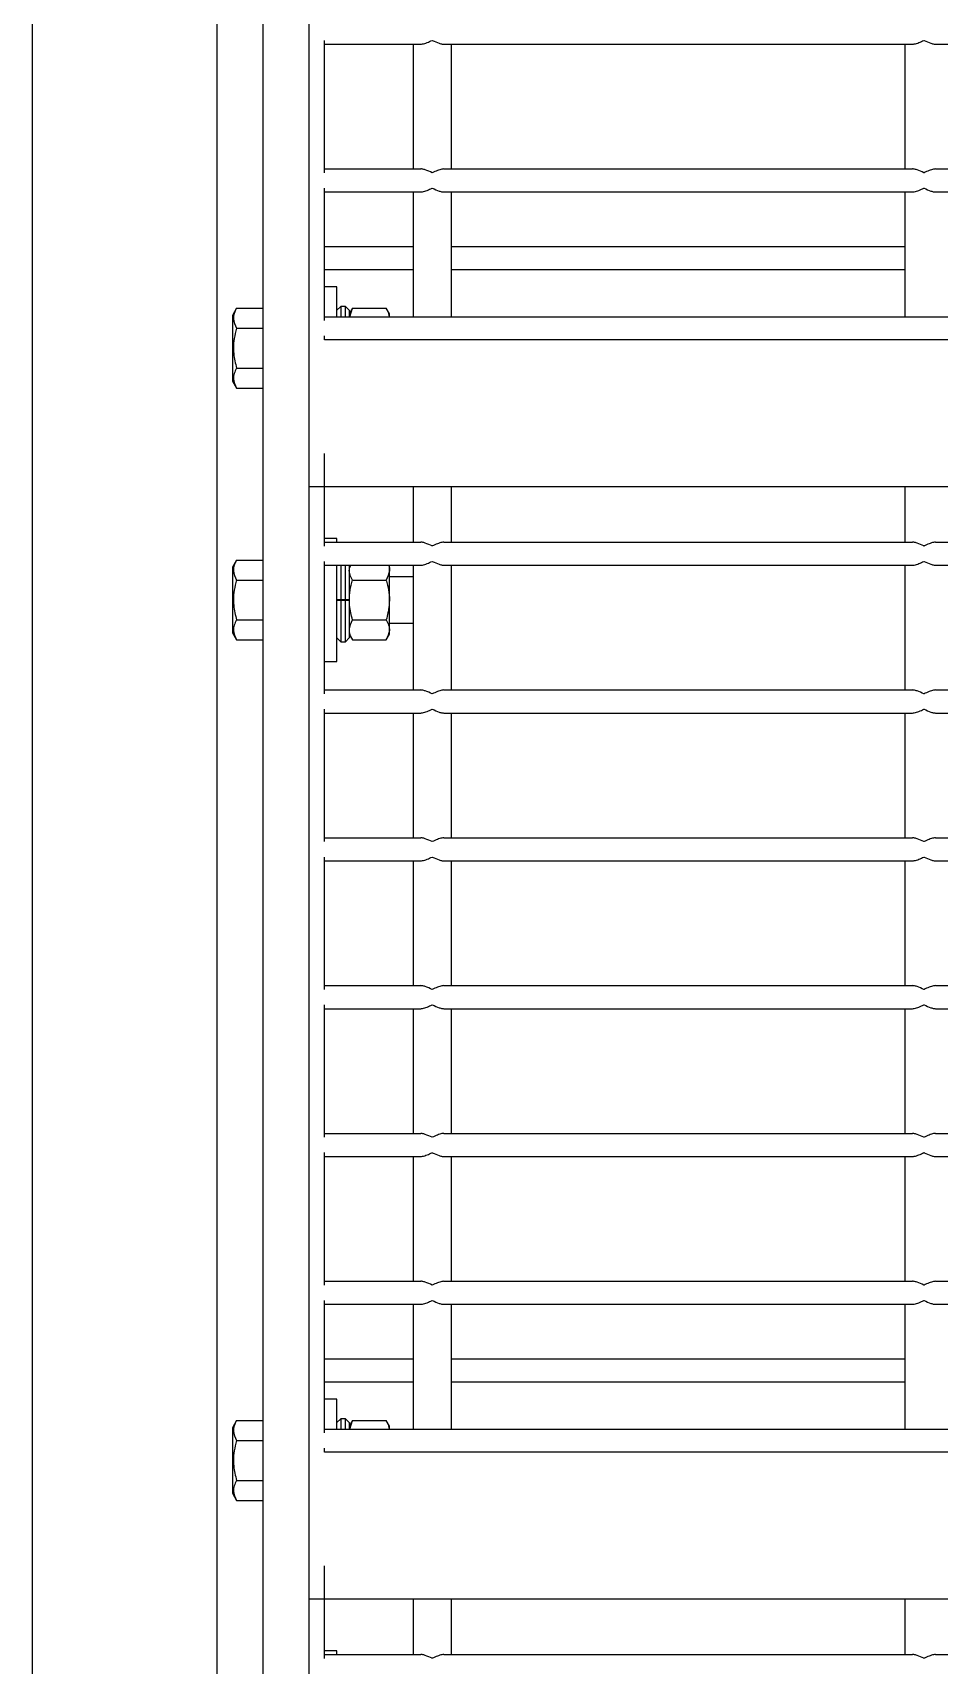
# Model space of a CAD drawing. Header units: millimetres. Extents: x 1293 to 41893, y 1011 to 26911.
# Drawn here: x 13086.5 to 13211.4, y 12550.4 to 12775.3 of the extents above; entities that cross this region are included whole.
import ezdxf

# ---------------------------------------------------------------- set-up
doc = ezdxf.new("R2010")
doc.units = ezdxf.units.MM
doc.header["$LTSCALE"] = 50

msp = doc.modelspace()

# ---------------------------------------------------------------- linework, layer by layer
at = {"color": 7, "linetype": 'Continuous', "lineweight": 25}
for p, q in [((13118.2601497, 11156.0549012), (13118.2601497, 13206.5065398)), ((13124.6101497, 11156.0549012), (13124.6101497, 13206.5065398)), ((13086.5101497, 11155.9260983), (13086.5101497, 13202.969236)), ((13111.9101497, 11155.9260983), (13111.9101497, 13202.969236)), ((13126.7301497, 12755.9729292), (13126.7301497, 12774.2162625)), ((13126.7301497, 12773.6870959), (13139.9593163, 12773.6870959)), ((13138.900983, 12773.6870959), (13138.900983, 12756.5020959)), ((13143.1343163, 12773.6870959), (13207.6926497, 12773.6870959)), ((13144.1926497, 12756.5020959), (13144.1926497, 12773.6870959)), ((13206.6343163, 12773.6870959), (13206.6343163, 12756.5020959)), ((13210.8676497, 12773.6870959), (13275.425983, 12773.6870959)), ((13126.7301497, 12756.5020959), (13139.9593163, 12756.5020959)), ((13143.1343163, 12756.5020959), (13207.6926497, 12756.5020959)), ((13210.8676497, 12756.5020959), (13275.425983, 12756.5020959)), ((13126.7301497, 12735.6129292), (13126.7301497, 12753.8562625)), ((13126.7301497, 12753.3270959), (13139.9593163, 12753.3270959)), ((13138.900983, 12753.3270959), (13138.900983, 12736.1420959)), ((13143.1343163, 12753.3270959), (13207.6926497, 12753.3270959)), ((13144.1926497, 12736.1420959), (13144.1926497, 12753.3270959)), ((13206.6343163, 12753.3270959), (13206.6343163, 12736.1420959)), ((13210.8676497, 12753.3270959), (13275.425983, 12753.3270959)), ((13126.7301497, 12745.8132072), (13138.900983, 12745.8132072)), ((13144.1926497, 12745.8132072), (13206.6343163, 12745.8132072)), ((13126.7301497, 12742.6382072), (13138.900983, 12742.6382072)), ((13144.1926497, 12742.6382072), (13206.6343163, 12742.6382072)), ((13128.4201497, 12740.2754292), (13126.7301497, 12740.2754292)), ((13128.4201497, 12736.1420959), (13128.4201497, 12740.2754292)), ((13128.9493163, 12737.5620959), (13128.4201497, 12737.0329292)), ((13129.5843163, 12737.5620959), (13128.9493163, 12737.5620959)), ((13128.9493163, 12737.5620959), (13128.9493163, 12736.1420959)), ((13130.113483, 12737.0329292), (13129.5843163, 12737.5620959)), ((13129.5843163, 12736.1420959), (13129.5843163, 12737.5620959)), ((13114.5938513, 12737.3080238), (13114.0268163, 12736.3258905)), ((13114.0268163, 12736.3258905), (13114.0268163, 12727.2916346)), ((13114.5938513, 12737.3080238), (13118.2601497, 12737.3080238)), ((13126.7301497, 12736.1420959), (13630.4968163, 12736.1420959)), ((13130.5660802, 12737.3120959), (13130.113483, 12736.5281745)), ((13130.113483, 12737.0329292), (13130.113483, 12736.1420959)), ((13130.1780255, 12736.1420959), (13130.5660802, 12737.3120959)), ((13130.5660802, 12737.3120959), (13135.2171358, 12737.3120959)), ((13135.669733, 12736.5281745), (13135.2171358, 12737.3120959)), ((13135.669733, 12736.1420959), (13135.669733, 12736.5281745)), ((13114.5938513, 12734.5583932), (13118.2601497, 12734.5583932)), ((13126.7301497, 12732.9670959), (13126.7301497, 12733.4962625)), ((13630.4968163, 12732.9670959), (13126.7301497, 12732.9670959)), ((13114.5938513, 12729.0591319), (13118.2601497, 12729.0591319)), ((13114.0268163, 12727.2916346), (13114.5938513, 12726.3095012)), ((13114.5938513, 12726.3095012), (13118.2601497, 12726.3095012)), ((13126.7301497, 12704.5640406), (13126.7301497, 12717.3100959)), ((13124.6101497, 12712.7554292), (13632.6168163, 12712.7554292)), ((13138.900983, 12712.7554292), (13138.900983, 12705.0932072)), ((13144.1926497, 12705.0932072), (13144.1926497, 12712.7554292)), ((13206.6343163, 12712.7554292), (13206.6343163, 12705.0932072)), ((13128.4201497, 12705.5998739), (13126.7301497, 12705.5998739)), ((13126.7301497, 12705.0932072), (13139.9593163, 12705.0932072)), ((13128.4201497, 12705.0932072), (13128.4201497, 12705.5998739)), ((13143.1343163, 12705.0932072), (13207.6926497, 12705.0932072)), ((13210.8676497, 12705.0932072), (13275.425983, 12705.0932072)), ((13114.5938513, 12702.6324686), (13114.0268163, 12701.6503352)), ((13114.0268163, 12701.6503352), (13114.0268163, 12692.6160793)), ((13114.5938513, 12702.6324686), (13118.2601497, 12702.6324686)), ((13126.7301497, 12684.2040406), (13126.7301497, 12702.4473739)), ((13126.7301497, 12701.9182072), (13139.9593163, 12701.9182072)), ((13128.4201497, 12688.6665406), (13128.4201497, 12701.9182072)), ((13128.9493163, 12701.9182072), (13128.9493163, 12697.1332072)), ((13129.5843163, 12697.1332072), (13129.5843163, 12701.9182072)), ((13130.1513503, 12701.9182072), (13130.113483, 12701.8526192)), ((13130.113483, 12701.9182072), (13130.113483, 12697.1332072)), ((13135.669733, 12701.8526192), (13135.6318657, 12701.9182072)), ((13135.669733, 12692.4137953), (13135.669733, 12701.8526192)), ((13138.900983, 12701.9182072), (13138.900983, 12684.7332072)), ((13143.1343163, 12701.9182072), (13207.6926497, 12701.9182072)), ((13144.1926497, 12684.7332072), (13144.1926497, 12701.9182072)), ((13206.6343163, 12701.9182072), (13206.6343163, 12684.7332072)), ((13210.8676497, 12701.9182072), (13275.425983, 12701.9182072)), ((13114.5938513, 12699.8828379), (13118.2601497, 12699.8828379)), ((13130.562557, 12699.8787749), (13135.220659, 12699.8787749)), ((13138.900983, 12700.3082072), (13135.669733, 12700.3082072)), ((13130.113483, 12697.1332072), (13128.4201497, 12697.1332072)), ((13128.9493163, 12697.107118), (13128.4201497, 12697.1029513)), ((13128.4201497, 12697.0920721), (13128.9493163, 12697.0879054)), ((13128.9493163, 12697.107118), (13129.5843163, 12697.107118)), ((13128.9493163, 12697.0879054), (13128.9493163, 12691.3798739)), ((13129.5843163, 12697.0879054), (13128.9493163, 12697.0879054)), ((13130.113483, 12697.1029513), (13129.5843163, 12697.107118)), ((13129.5843163, 12697.0879054), (13130.113483, 12697.0920721)), ((13129.5843163, 12691.3798739), (13129.5843163, 12697.0879054)), ((13130.113483, 12697.0960465), (13130.113483, 12691.9090406)), ((13114.0268163, 12692.6160793), (13114.5938513, 12691.6339459)), ((13114.5938513, 12694.3835766), (13118.2601497, 12694.3835766)), ((13130.562557, 12694.3876396), (13135.220659, 12694.3876396)), ((13135.669733, 12693.9582072), (13138.900983, 12693.9582072)), ((13114.5938513, 12691.6339459), (13118.2601497, 12691.6339459)), ((13128.4201497, 12691.9090406), (13128.9493163, 12691.3798739)), ((13128.9493163, 12691.3798739), (13129.5843163, 12691.3798739)), ((13129.5843163, 12691.3798739), (13130.113483, 12691.9090406)), ((13130.113483, 12692.4137953), (13130.5660802, 12691.6298739)), ((13130.5660802, 12691.6298739), (13135.2171358, 12691.6298739)), ((13135.2171358, 12691.6298739), (13135.669733, 12692.4137953)), ((13126.7301497, 12688.6665406), (13128.4201497, 12688.6665406)), ((13126.7301497, 12684.7332072), (13139.9593163, 12684.7332072)), ((13143.1343163, 12684.7332072), (13207.6926497, 12684.7332072)), ((13210.8676497, 12684.7332072), (13275.425983, 12684.7332072)), ((13126.7301497, 12663.8440406), (13126.7301497, 12682.0873739)), ((13126.7301497, 12681.5582072), (13139.9593163, 12681.5582072)), ((13138.900983, 12681.5582072), (13138.900983, 12664.3732072)), ((13143.1343163, 12681.5582072), (13207.6926497, 12681.5582072)), ((13144.1926497, 12664.3732072), (13144.1926497, 12681.5582072)), ((13206.6343163, 12681.5582072), (13206.6343163, 12664.3732072)), ((13210.8676497, 12681.5582072), (13275.425983, 12681.5582072)), ((13126.7301497, 12664.3732072), (13139.9593163, 12664.3732072)), ((13143.1343163, 12664.3732072), (13207.6926497, 12664.3732072)), ((13210.8676497, 12664.3732072), (13275.425983, 12664.3732072)), ((13126.7301497, 12643.4840406), (13126.7301497, 12661.7273739)), ((13126.7301497, 12661.1982072), (13139.9593163, 12661.1982072)), ((13138.900983, 12661.1982072), (13138.900983, 12644.0132072)), ((13143.1343163, 12661.1982072), (13207.6926497, 12661.1982072)), ((13144.1926497, 12644.0132072), (13144.1926497, 12661.1982072)), ((13206.6343163, 12661.1982072), (13206.6343163, 12644.0132072)), ((13210.8676497, 12661.1982072), (13275.425983, 12661.1982072)), ((13126.7301497, 12644.0132072), (13139.9593163, 12644.0132072)), ((13143.1343163, 12644.0132072), (13207.6926497, 12644.0132072)), ((13210.8676497, 12644.0132072), (13275.425983, 12644.0132072)), ((13126.7301497, 12623.1240406), (13126.7301497, 12641.3673739)), ((13126.7301497, 12640.8382072), (13139.9593163, 12640.8382072)), ((13138.900983, 12640.8382072), (13138.900983, 12623.6532072)), ((13143.1343163, 12640.8382072), (13207.6926497, 12640.8382072)), ((13144.1926497, 12623.6532072), (13144.1926497, 12640.8382072)), ((13206.6343163, 12640.8382072), (13206.6343163, 12623.6532072)), ((13210.8676497, 12640.8382072), (13275.425983, 12640.8382072)), ((13126.7301497, 12623.6532072), (13139.9593163, 12623.6532072)), ((13143.1343163, 12623.6532072), (13207.6926497, 12623.6532072)), ((13210.8676497, 12623.6532072), (13275.425983, 12623.6532072)), ((13126.7301497, 12602.7640406), (13126.7301497, 12621.0073739)), ((13126.7301497, 12620.4782072), (13139.9593163, 12620.4782072)), ((13138.900983, 12620.4782072), (13138.900983, 12603.2932072)), ((13143.1343163, 12620.4782072), (13207.6926497, 12620.4782072)), ((13144.1926497, 12603.2932072), (13144.1926497, 12620.4782072)), ((13206.6343163, 12620.4782072), (13206.6343163, 12603.2932072)), ((13210.8676497, 12620.4782072), (13275.425983, 12620.4782072)), ((13126.7301497, 12603.2932072), (13139.9593163, 12603.2932072)), ((13143.1343163, 12603.2932072), (13207.6926497, 12603.2932072)), ((13210.8676497, 12603.2932072), (13275.425983, 12603.2932072)), ((13126.7301497, 12582.4040406), (13126.7301497, 12600.6473739)), ((13126.7301497, 12600.1182072), (13139.9593163, 12600.1182072)), ((13138.900983, 12600.1182072), (13138.900983, 12582.9332072)), ((13143.1343163, 12600.1182072), (13207.6926497, 12600.1182072)), ((13144.1926497, 12582.9332072), (13144.1926497, 12600.1182072)), ((13206.6343163, 12600.1182072), (13206.6343163, 12582.9332072)), ((13210.8676497, 12600.1182072), (13275.425983, 12600.1182072)), ((13126.7301497, 12592.6043186), (13138.900983, 12592.6043186)), ((13144.1926497, 12592.6043186), (13206.6343163, 12592.6043186)), ((13126.7301497, 12589.4293186), (13138.900983, 12589.4293186)), ((13144.1926497, 12589.4293186), (13206.6343163, 12589.4293186)), ((13128.4201497, 12587.0665406), (13126.7301497, 12587.0665406)), ((13128.4201497, 12582.9332072), (13128.4201497, 12587.0665406)), ((13114.5938513, 12584.0991352), (13114.0268163, 12583.1170019)), ((13114.0268163, 12583.1170019), (13114.0268163, 12574.0827459)), ((13114.5938513, 12584.0991352), (13118.2601497, 12584.0991352)), ((13126.7301497, 12582.9332072), (13630.4968163, 12582.9332072)), ((13128.9493163, 12584.3532072), (13128.4201497, 12583.8240406)), ((13129.5843163, 12584.3532072), (13128.9493163, 12584.3532072)), ((13128.9493163, 12584.3532072), (13128.9493163, 12582.9332072)), ((13130.113483, 12583.8240406), (13129.5843163, 12584.3532072)), ((13129.5843163, 12582.9332072), (13129.5843163, 12584.3532072)), ((13130.5660802, 12584.1032072), (13130.113483, 12583.3192859)), ((13130.113483, 12583.8240406), (13130.113483, 12582.9332072)), ((13130.1780255, 12582.9332072), (13130.5660802, 12584.1032072)), ((13130.5660802, 12584.1032072), (13135.2171358, 12584.1032072)), ((13135.669733, 12583.3192859), (13135.2171358, 12584.1032072)), ((13135.669733, 12582.9332072), (13135.669733, 12583.3192859)), ((13114.5938513, 12581.3495046), (13118.2601497, 12581.3495046)), ((13126.7301497, 12579.7582072), (13126.7301497, 12580.2873739)), ((13630.4968163, 12579.7582072), (13126.7301497, 12579.7582072)), ((13114.5938513, 12575.8502433), (13118.2601497, 12575.8502433)), ((13114.0268163, 12574.0827459), (13114.5938513, 12573.1006126)), ((13114.5938513, 12573.1006126), (13118.2601497, 12573.1006126)), ((13126.7301497, 12551.355152), (13126.7301497, 12564.1012072)), ((13124.6101497, 12559.5465406), (13632.6168163, 12559.5465406)), ((13138.900983, 12559.5465406), (13138.900983, 12551.8843186)), ((13144.1926497, 12551.8843186), (13144.1926497, 12559.5465406)), ((13206.6343163, 12559.5465406), (13206.6343163, 12551.8843186)), ((13128.4201497, 12552.3909853), (13126.7301497, 12552.3909853)), ((13126.7301497, 12551.8843186), (13139.9593163, 12551.8843186)), ((13128.4201497, 12551.8843186), (13128.4201497, 12552.3909853)), ((13143.1343163, 12551.8843186), (13207.6926497, 12551.8843186)), ((13210.8676497, 12551.8843186), (13275.425983, 12551.8843186))]:
    msp.add_line(p, q, dxfattribs=at)
for points, knots in [([(13139.9593163, 12773.6870959), (13140.0438516, 12773.6936573), (13140.3210863, 12773.7151756), (13140.8561457, 12773.909983), (13141.3074794, 12774.1092233), (13141.5442604, 12774.2151194), (13141.5468163, 12774.2162625)], [0, 0, 0, 0, 0.1723614537, 0.5652622383, 0.9953071929, 1, 1, 1, 1]), ([(13141.5468163, 12774.2162625), (13141.5493722, 12774.2151195), (13141.8693106, 12774.0720386), (13142.3448262, 12773.859768), (13142.8674681, 12773.7034234), (13143.0682235, 12773.6911399), (13143.1343163, 12773.6870959)], [0, 0, 0, 0, 0.0046971273, 0.5879730072, 0.8643521995, 1, 1, 1, 1]), ([(13207.6926497, 12773.6870959), (13207.7771849, 12773.6936573), (13208.0544196, 12773.7151756), (13208.5894791, 12773.909983), (13209.0408128, 12774.1092233), (13209.2775937, 12774.2151194), (13209.2801497, 12774.2162625)], [0, 0, 0, 0, 0.1723614537, 0.5652622384, 0.9953071929, 1, 1, 1, 1]), ([(13209.2801497, 12774.2162625), (13209.2827055, 12774.2151195), (13209.6026439, 12774.0720386), (13210.0781596, 12773.859768), (13210.6008014, 12773.7034234), (13210.8015568, 12773.6911399), (13210.8676497, 12773.6870959)], [0, 0, 0, 0, 0.0046971273, 0.5879730073, 0.8643521995, 1, 1, 1, 1]), ([(13141.5468163, 12755.9729292), (13141.5442604, 12755.9740722), (13141.2243221, 12756.1171531), (13140.7488064, 12756.3294238), (13140.2261645, 12756.4857683), (13140.0254092, 12756.4980519), (13139.9593163, 12756.5020959)], [0, 0, 0, 0, 0.0046971273, 0.5879730072, 0.8643521995, 1, 1, 1, 1]), ([(13143.1343163, 12756.5020959), (13143.0497811, 12756.4955344), (13142.7725464, 12756.4740161), (13142.2374869, 12756.2792087), (13141.7861532, 12756.0799685), (13141.5493723, 12755.9740723), (13141.5468163, 12755.9729292)], [0, 0, 0, 0, 0.17236145365, 0.56526223831, 0.99530719289, 1, 1, 1, 1]), ([(13209.2801497, 12755.9729292), (13209.2775938, 12755.9740722), (13208.9576554, 12756.1171531), (13208.4821398, 12756.3294238), (13207.9594979, 12756.4857683), (13207.7587425, 12756.4980519), (13207.6926497, 12756.5020959)], [0, 0, 0, 0, 0.0046971273, 0.5879730072, 0.8643521995, 1, 1, 1, 1]), ([(13210.8676497, 12756.5020959), (13210.7831144, 12756.4955344), (13210.5058797, 12756.4740161), (13209.9708202, 12756.2792087), (13209.5194866, 12756.0799685), (13209.2827056, 12755.9740723), (13209.2801497, 12755.9729292)], [0, 0, 0, 0, 0.1723614537, 0.5652622383, 0.9953071929, 1, 1, 1, 1]), ([(13139.9593163, 12753.3270959), (13140.0438516, 12753.3336573), (13140.3210863, 12753.3551756), (13140.8561457, 12753.549983), (13141.3074794, 12753.7492233), (13141.5442604, 12753.8551194), (13141.5468163, 12753.8562625)], [0, 0, 0, 0, 0.1723614537, 0.5652622383, 0.9953071929, 1, 1, 1, 1]), ([(13141.5468163, 12753.8562625), (13141.5493722, 12753.8551195), (13141.8693106, 12753.7120386), (13142.3448262, 12753.499768), (13142.8674681, 12753.3434234), (13143.0682235, 12753.3311399), (13143.1343163, 12753.3270959)], [0, 0, 0, 0, 0.0046971273, 0.5879730072, 0.8643521995, 1, 1, 1, 1]), ([(13207.6926497, 12753.3270959), (13207.7771849, 12753.3336573), (13208.0544196, 12753.3551756), (13208.5894791, 12753.549983), (13209.0408128, 12753.7492233), (13209.2775937, 12753.8551194), (13209.2801497, 12753.8562625)], [0, 0, 0, 0, 0.1723614537, 0.5652622384, 0.9953071929, 1, 1, 1, 1]), ([(13209.2801497, 12753.8562625), (13209.2827055, 12753.8551195), (13209.6026439, 12753.7120386), (13210.0781596, 12753.499768), (13210.6008014, 12753.3434234), (13210.8015568, 12753.3311399), (13210.8676497, 12753.3270959)], [0, 0, 0, 0, 0.0046971273, 0.5879730073, 0.8643521995, 1, 1, 1, 1]), ([(13114.5938513, 12737.3080238), (13114.4719416, 12737.069518), (13114.2254787, 12736.5873344), (13114.0887073, 12735.6515298), (13114.3982515, 12734.981673), (13114.5938513, 12734.5583932)], [0, 0, 0, 0, 0.2648633469, 0.5354700776, 1, 1, 1, 1]), ([(13135.2171358, 12737.3120959), (13135.3487502, 12737.073081), (13135.5601683, 12736.6891404), (13135.5902766, 12736.292003), (13135.6016416, 12736.1420959)], [0, 0, 0, 0, 0.62253099059, 1, 1, 1, 1]), ([(13114.5938513, 12734.5583932), (13114.5295797, 12734.3223668), (13114.3434158, 12733.6387118), (13114.157634, 12732.4658227), (13114.1558616, 12730.8397515), (13114.4318325, 12729.7178091), (13114.5938513, 12729.0591319)], [0, 0, 0, 0, 0.1315464599, 0.3810267709, 0.6366091688, 1, 1, 1, 1]), ([(13114.5938513, 12729.0591319), (13114.4719416, 12728.820626), (13114.2254787, 12728.3384424), (13114.0887073, 12727.4026379), (13114.3982515, 12726.7327811), (13114.5938513, 12726.3095012)], [0, 0, 0, 0, 0.2648633469, 0.5354700776, 1, 1, 1, 1]), ([(13141.5468163, 12704.5640406), (13141.5442604, 12704.5651836), (13141.2243221, 12704.7082645), (13140.7488064, 12704.9205351), (13140.2261645, 12705.0768797), (13140.0254092, 12705.0891632), (13139.9593163, 12705.0932072)], [0, 0, 0, 0, 0.0046971273, 0.5879730072, 0.8643521995, 1, 1, 1, 1]), ([(13143.1343163, 12705.0932072), (13143.0497811, 12705.0866458), (13142.7725464, 12705.0651275), (13142.2374869, 12704.8703201), (13141.7861532, 12704.6710798), (13141.5493723, 12704.5651837), (13141.5468163, 12704.5640406)], [0, 0, 0, 0, 0.1723614537, 0.5652622383, 0.9953071929, 1, 1, 1, 1]), ([(13209.2801497, 12704.5640406), (13209.2775938, 12704.5651836), (13208.9576554, 12704.7082645), (13208.4821398, 12704.9205351), (13207.9594979, 12705.0768797), (13207.7587425, 12705.0891632), (13207.6926497, 12705.0932072)], [0, 0, 0, 0, 0.0046971273, 0.5879730072, 0.8643521995, 1, 1, 1, 1]), ([(13210.8676497, 12705.0932072), (13210.7831144, 12705.0866458), (13210.5058797, 12705.0651275), (13209.9708202, 12704.8703201), (13209.5194866, 12704.6710798), (13209.2827056, 12704.5651837), (13209.2801497, 12704.5640406)], [0, 0, 0, 0, 0.1723614537, 0.5652622383, 0.9953071929, 1, 1, 1, 1]), ([(13114.5938513, 12702.6324686), (13114.4719416, 12702.3939627), (13114.2254787, 12701.9117791), (13114.0887073, 12700.9759746), (13114.3982515, 12700.3061178), (13114.5938513, 12699.8828379)], [0, 0, 0, 0, 0.2648633469, 0.5354700776, 1, 1, 1, 1]), ([(13130.562557, 12699.8787749), (13130.4434934, 12700.1176249), (13130.2027821, 12700.6005089), (13130.0647162, 12701.296243), (13130.2486091, 12701.73094), (13130.3278301, 12701.9182072)], [0, 0, 0, 0, 0.3577842349, 0.7233338549, 1, 1, 1, 1]), ([(13135.5399937, 12701.9182072), (13135.5405677, 12701.9169321), (13135.6518338, 12701.6697443), (13135.7032409, 12700.9729066), (13135.4075268, 12700.3024501), (13135.220659, 12699.8787749)], [0, 0, 0, 0, 0.0019050038, 0.3692833919, 1, 1, 1, 1]), ([(13139.9593163, 12701.9182072), (13140.0438516, 12701.9247687), (13140.3210863, 12701.946287), (13140.8561457, 12702.1410944), (13141.3074794, 12702.3403347), (13141.5442604, 12702.4462308), (13141.5468163, 12702.4473739)], [0, 0, 0, 0, 0.1723614537, 0.5652622383, 0.9953071929, 1, 1, 1, 1]), ([(13141.5468163, 12702.4473739), (13141.5493722, 12702.4462309), (13141.8693106, 12702.30315), (13142.3448262, 12702.0908794), (13142.8674681, 12701.9345348), (13143.0682235, 12701.9222512), (13143.1343163, 12701.9182072)], [0, 0, 0, 0, 0.0046971273, 0.5879730072, 0.8643521995, 1, 1, 1, 1]), ([(13207.6926497, 12701.9182072), (13207.7771849, 12701.9247687), (13208.0544196, 12701.946287), (13208.5894791, 12702.1410944), (13209.0408128, 12702.3403347), (13209.2775937, 12702.4462308), (13209.2801497, 12702.4473739)], [0, 0, 0, 0, 0.1723614537, 0.5652622384, 0.9953071929, 1, 1, 1, 1]), ([(13209.2801497, 12702.4473739), (13209.2827055, 12702.4462309), (13209.6026439, 12702.30315), (13210.0781596, 12702.0908794), (13210.6008014, 12701.9345348), (13210.8015568, 12701.9222512), (13210.8676497, 12701.9182072)], [0, 0, 0, 0, 0.0046971273, 0.5879730073, 0.8643521995, 1, 1, 1, 1]), ([(13114.5938513, 12699.8828379), (13114.5295797, 12699.6468115), (13114.3434158, 12698.9631565), (13114.157634, 12697.7902674), (13114.1558616, 12696.1641962), (13114.4318325, 12695.0422538), (13114.5938513, 12694.3835766)], [0, 0, 0, 0, 0.1315464599, 0.3810267709, 0.6366091688, 1, 1, 1, 1]), ([(13130.562557, 12694.3876396), (13130.4000796, 12695.0497742), (13130.1266063, 12696.1642441), (13130.1276757, 12697.7945189), (13130.3126613, 12698.9614855), (13130.5002283, 12699.6499855), (13130.562557, 12699.8787749)], [0, 0, 0, 0, 0.365780177, 0.6156618098, 0.8722839524, 1, 1, 1, 1]), ([(13135.220659, 12699.8787749), (13135.2829894, 12699.6499818), (13135.467425, 12698.9729827), (13135.6544279, 12697.8066828), (13135.6594288, 12696.1758646), (13135.383124, 12695.0497725), (13135.220659, 12694.3876396)], [0, 0, 0, 0, 0.1277165798, 0.3779136182, 0.6342182989, 1, 1, 1, 1]), ([(13114.5938513, 12694.3835766), (13114.4719416, 12694.1450707), (13114.2254787, 12693.6628872), (13114.0887073, 12692.7270826), (13114.3982515, 12692.0572258), (13114.5938513, 12691.6339459)], [0, 0, 0, 0, 0.2648633469, 0.5354700776, 1, 1, 1, 1]), ([(13130.5660802, 12691.6298739), (13130.4437711, 12691.869042), (13130.1965057, 12692.352555), (13130.057968, 12693.2910891), (13130.3671675, 12693.9630278), (13130.562557, 12694.3876396)], [0, 0, 0, 0, 0.2648580026, 0.535448761, 1, 1, 1, 1]), ([(13135.220659, 12694.3876396), (13135.3423698, 12694.1486719), (13135.588433, 12693.66555), (13135.7244648, 12692.7269321), (13135.4136872, 12692.0549004), (13135.2171358, 12691.6298739)], [0, 0, 0, 0, 0.2645663682, 0.5348749116, 1, 1, 1, 1]), ([(13141.5468163, 12684.2040406), (13141.5442604, 12684.2051836), (13141.2243221, 12684.3482645), (13140.7488064, 12684.5605351), (13140.2261645, 12684.7168797), (13140.0254092, 12684.7291632), (13139.9593163, 12684.7332072)], [0, 0, 0, 0, 0.0046971273, 0.5879730072, 0.8643521995, 1, 1, 1, 1]), ([(13143.1343163, 12684.7332072), (13143.0497811, 12684.7266458), (13142.7725464, 12684.7051275), (13142.2374869, 12684.5103201), (13141.7861532, 12684.3110798), (13141.5493723, 12684.2051837), (13141.5468163, 12684.2040406)], [0, 0, 0, 0, 0.1723614537, 0.5652622383, 0.9953071929, 1, 1, 1, 1]), ([(13209.2801497, 12684.2040406), (13209.2775938, 12684.2051836), (13208.9576554, 12684.3482645), (13208.4821398, 12684.5605351), (13207.9594979, 12684.7168797), (13207.7587425, 12684.7291632), (13207.6926497, 12684.7332072)], [0, 0, 0, 0, 0.0046971273, 0.5879730072, 0.8643521995, 1, 1, 1, 1]), ([(13210.8676497, 12684.7332072), (13210.7831144, 12684.7266458), (13210.5058797, 12684.7051275), (13209.9708202, 12684.5103201), (13209.5194866, 12684.3110798), (13209.2827056, 12684.2051837), (13209.2801497, 12684.2040406)], [0, 0, 0, 0, 0.1723614537, 0.5652622383, 0.9953071929, 1, 1, 1, 1]), ([(13139.9593163, 12681.5582072), (13140.0438516, 12681.5647687), (13140.3210863, 12681.586287), (13140.8561457, 12681.7810944), (13141.3074794, 12681.9803347), (13141.5442604, 12682.0862308), (13141.5468163, 12682.0873739)], [0, 0, 0, 0, 0.1723614537, 0.5652622383, 0.9953071929, 1, 1, 1, 1]), ([(13141.5468163, 12682.0873739), (13141.5493722, 12682.0862309), (13141.8693106, 12681.94315), (13142.3448262, 12681.7308794), (13142.8674681, 12681.5745348), (13143.0682235, 12681.5622512), (13143.1343163, 12681.5582072)], [0, 0, 0, 0, 0.0046971273, 0.5879730072, 0.8643521995, 1, 1, 1, 1]), ([(13207.6926497, 12681.5582072), (13207.7771849, 12681.5647687), (13208.0544196, 12681.586287), (13208.5894791, 12681.7810944), (13209.0408128, 12681.9803347), (13209.2775937, 12682.0862308), (13209.2801497, 12682.0873739)], [0, 0, 0, 0, 0.1723614537, 0.5652622384, 0.9953071929, 1, 1, 1, 1]), ([(13209.2801497, 12682.0873739), (13209.2827055, 12682.0862309), (13209.6026439, 12681.94315), (13210.0781596, 12681.7308794), (13210.6008014, 12681.5745348), (13210.8015568, 12681.5622512), (13210.8676497, 12681.5582072)], [0, 0, 0, 0, 0.0046971273, 0.5879730073, 0.8643521995, 1, 1, 1, 1]), ([(13141.5468163, 12663.8440406), (13141.5442604, 12663.8451836), (13141.2243221, 12663.9882645), (13140.7488064, 12664.2005351), (13140.2261645, 12664.3568797), (13140.0254092, 12664.3691632), (13139.9593163, 12664.3732072)], [0, 0, 0, 0, 0.0046971273, 0.5879730072, 0.8643521995, 1, 1, 1, 1]), ([(13143.1343163, 12664.3732072), (13143.0497811, 12664.3666458), (13142.7725464, 12664.3451275), (13142.2374869, 12664.1503201), (13141.7861532, 12663.9510798), (13141.5493723, 12663.8451837), (13141.5468163, 12663.8440406)], [0, 0, 0, 0, 0.1723614537, 0.5652622383, 0.9953071929, 1, 1, 1, 1]), ([(13209.2801497, 12663.8440406), (13209.2775938, 12663.8451836), (13208.9576554, 12663.9882645), (13208.4821398, 12664.2005351), (13207.9594979, 12664.3568797), (13207.7587425, 12664.3691632), (13207.6926497, 12664.3732072)], [0, 0, 0, 0, 0.0046971273, 0.5879730072, 0.8643521995, 1, 1, 1, 1]), ([(13210.8676497, 12664.3732072), (13210.7831144, 12664.3666458), (13210.5058797, 12664.3451275), (13209.9708202, 12664.1503201), (13209.5194866, 12663.9510798), (13209.2827056, 12663.8451837), (13209.2801497, 12663.8440406)], [0, 0, 0, 0, 0.1723614537, 0.5652622383, 0.9953071929, 1, 1, 1, 1]), ([(13139.9593163, 12661.1982072), (13140.0438516, 12661.2047687), (13140.3210863, 12661.226287), (13140.8561457, 12661.4210944), (13141.3074794, 12661.6203347), (13141.5442604, 12661.7262308), (13141.5468163, 12661.7273739)], [0, 0, 0, 0, 0.1723614537, 0.5652622383, 0.9953071929, 1, 1, 1, 1]), ([(13141.5468163, 12661.7273739), (13141.5493722, 12661.7262309), (13141.8693106, 12661.58315), (13142.3448262, 12661.3708794), (13142.8674681, 12661.2145348), (13143.0682235, 12661.2022512), (13143.1343163, 12661.1982072)], [0, 0, 0, 0, 0.0046971273, 0.5879730072, 0.8643521995, 1, 1, 1, 1]), ([(13207.6926497, 12661.1982072), (13207.7771849, 12661.2047687), (13208.0544196, 12661.226287), (13208.5894791, 12661.4210944), (13209.0408128, 12661.6203347), (13209.2775937, 12661.7262308), (13209.2801497, 12661.7273739)], [0, 0, 0, 0, 0.1723614537, 0.5652622384, 0.9953071929, 1, 1, 1, 1]), ([(13209.2801497, 12661.7273739), (13209.2827055, 12661.7262309), (13209.6026439, 12661.58315), (13210.0781596, 12661.3708794), (13210.6008014, 12661.2145348), (13210.8015568, 12661.2022512), (13210.8676497, 12661.1982072)], [0, 0, 0, 0, 0.0046971273, 0.5879730073, 0.8643521995, 1, 1, 1, 1]), ([(13141.5468163, 12643.4840406), (13141.5442604, 12643.4851836), (13141.2243221, 12643.6282645), (13140.7488064, 12643.8405351), (13140.2261645, 12643.9968797), (13140.0254092, 12644.0091632), (13139.9593163, 12644.0132072)], [0, 0, 0, 0, 0.0046971273, 0.5879730072, 0.8643521995, 1, 1, 1, 1]), ([(13143.1343163, 12644.0132072), (13143.0497811, 12644.0066458), (13142.7725464, 12643.9851275), (13142.2374869, 12643.7903201), (13141.7861532, 12643.5910798), (13141.5493723, 12643.4851837), (13141.5468163, 12643.4840406)], [0, 0, 0, 0, 0.1723614537, 0.5652622383, 0.9953071929, 1, 1, 1, 1]), ([(13209.2801497, 12643.4840406), (13209.2775938, 12643.4851836), (13208.9576554, 12643.6282645), (13208.4821398, 12643.8405351), (13207.9594979, 12643.9968797), (13207.7587425, 12644.0091632), (13207.6926497, 12644.0132072)], [0, 0, 0, 0, 0.0046971273, 0.5879730072, 0.8643521995, 1, 1, 1, 1]), ([(13210.8676497, 12644.0132072), (13210.7831144, 12644.0066458), (13210.5058797, 12643.9851275), (13209.9708202, 12643.7903201), (13209.5194866, 12643.5910798), (13209.2827056, 12643.4851837), (13209.2801497, 12643.4840406)], [0, 0, 0, 0, 0.1723614537, 0.5652622383, 0.9953071929, 1, 1, 1, 1]), ([(13139.9593163, 12640.8382072), (13140.0438516, 12640.8447687), (13140.3210863, 12640.866287), (13140.8561457, 12641.0610944), (13141.3074794, 12641.2603347), (13141.5442604, 12641.3662308), (13141.5468163, 12641.3673739)], [0, 0, 0, 0, 0.1723614537, 0.5652622383, 0.9953071929, 1, 1, 1, 1]), ([(13141.5468163, 12641.3673739), (13141.5493722, 12641.3662309), (13141.8693106, 12641.22315), (13142.3448262, 12641.0108794), (13142.8674681, 12640.8545348), (13143.0682235, 12640.8422512), (13143.1343163, 12640.8382072)], [0, 0, 0, 0, 0.0046971273, 0.5879730072, 0.8643521995, 1, 1, 1, 1]), ([(13207.6926497, 12640.8382072), (13207.7771849, 12640.8447687), (13208.0544196, 12640.866287), (13208.5894791, 12641.0610944), (13209.0408128, 12641.2603347), (13209.2775937, 12641.3662308), (13209.2801497, 12641.3673739)], [0, 0, 0, 0, 0.1723614537, 0.5652622384, 0.9953071929, 1, 1, 1, 1]), ([(13209.2801497, 12641.3673739), (13209.2827055, 12641.3662309), (13209.6026439, 12641.22315), (13210.0781596, 12641.0108794), (13210.6008014, 12640.8545348), (13210.8015568, 12640.8422512), (13210.8676497, 12640.8382072)], [0, 0, 0, 0, 0.0046971273, 0.5879730073, 0.8643521995, 1, 1, 1, 1]), ([(13141.5468163, 12623.1240406), (13141.5442604, 12623.1251836), (13141.2243221, 12623.2682645), (13140.7488064, 12623.4805351), (13140.2261645, 12623.6368797), (13140.0254092, 12623.6491632), (13139.9593163, 12623.6532072)], [0, 0, 0, 0, 0.0046971273, 0.5879730072, 0.8643521995, 1, 1, 1, 1]), ([(13143.1343163, 12623.6532072), (13143.0497811, 12623.6466458), (13142.7725464, 12623.6251275), (13142.2374869, 12623.4303201), (13141.7861532, 12623.2310798), (13141.5493723, 12623.1251837), (13141.5468163, 12623.1240406)], [0, 0, 0, 0, 0.1723614537, 0.5652622383, 0.9953071929, 1, 1, 1, 1]), ([(13209.2801497, 12623.1240406), (13209.2775938, 12623.1251836), (13208.9576554, 12623.2682645), (13208.4821398, 12623.4805351), (13207.9594979, 12623.6368797), (13207.7587425, 12623.6491632), (13207.6926497, 12623.6532072)], [0, 0, 0, 0, 0.00469712726, 0.58797300725, 0.8643521995, 1, 1, 1, 1]), ([(13210.8676497, 12623.6532072), (13210.7831144, 12623.6466458), (13210.5058797, 12623.6251275), (13209.9708202, 12623.4303201), (13209.5194866, 12623.2310798), (13209.2827056, 12623.1251837), (13209.2801497, 12623.1240406)], [0, 0, 0, 0, 0.1723614537, 0.5652622383, 0.9953071929, 1, 1, 1, 1]), ([(13139.9593163, 12620.4782072), (13140.0438516, 12620.4847687), (13140.3210863, 12620.506287), (13140.8561457, 12620.7010944), (13141.3074794, 12620.9003347), (13141.5442604, 12621.0062308), (13141.5468163, 12621.0073739)], [0, 0, 0, 0, 0.1723614537, 0.5652622383, 0.9953071929, 1, 1, 1, 1]), ([(13141.5468163, 12621.0073739), (13141.5493722, 12621.0062309), (13141.8693106, 12620.86315), (13142.3448262, 12620.6508794), (13142.8674681, 12620.4945348), (13143.0682235, 12620.4822512), (13143.1343163, 12620.4782072)], [0, 0, 0, 0, 0.0046971273, 0.5879730072, 0.8643521995, 1, 1, 1, 1]), ([(13207.6926497, 12620.4782072), (13207.7771849, 12620.4847687), (13208.0544196, 12620.506287), (13208.5894791, 12620.7010944), (13209.0408128, 12620.9003347), (13209.2775937, 12621.0062308), (13209.2801497, 12621.0073739)], [0, 0, 0, 0, 0.1723614537, 0.5652622384, 0.9953071929, 1, 1, 1, 1]), ([(13209.2801497, 12621.0073739), (13209.2827055, 12621.0062309), (13209.6026439, 12620.86315), (13210.0781596, 12620.6508794), (13210.6008014, 12620.4945348), (13210.8015568, 12620.4822512), (13210.8676497, 12620.4782072)], [0, 0, 0, 0, 0.0046971273, 0.5879730073, 0.8643521995, 1, 1, 1, 1]), ([(13141.5468163, 12602.7640406), (13141.5442604, 12602.7651836), (13141.2243221, 12602.9082645), (13140.7488064, 12603.1205351), (13140.2261645, 12603.2768797), (13140.0254092, 12603.2891632), (13139.9593163, 12603.2932072)], [0, 0, 0, 0, 0.0046971273, 0.5879730072, 0.8643521995, 1, 1, 1, 1]), ([(13143.1343163, 12603.2932072), (13143.0497811, 12603.2866458), (13142.7725464, 12603.2651275), (13142.2374869, 12603.0703201), (13141.7861532, 12602.8710798), (13141.5493723, 12602.7651837), (13141.5468163, 12602.7640406)], [0, 0, 0, 0, 0.1723614537, 0.5652622383, 0.9953071929, 1, 1, 1, 1]), ([(13209.2801497, 12602.7640406), (13209.2775938, 12602.7651836), (13208.9576554, 12602.9082645), (13208.4821398, 12603.1205351), (13207.9594979, 12603.2768797), (13207.7587425, 12603.2891632), (13207.6926497, 12603.2932072)], [0, 0, 0, 0, 0.0046971273, 0.5879730072, 0.8643521995, 1, 1, 1, 1]), ([(13210.8676497, 12603.2932072), (13210.7831144, 12603.2866458), (13210.5058797, 12603.2651275), (13209.9708202, 12603.0703201), (13209.5194866, 12602.8710798), (13209.2827056, 12602.7651837), (13209.2801497, 12602.7640406)], [0, 0, 0, 0, 0.1723614537, 0.5652622383, 0.9953071929, 1, 1, 1, 1]), ([(13139.9593163, 12600.1182072), (13140.0438516, 12600.1247687), (13140.3210863, 12600.146287), (13140.8561457, 12600.3410944), (13141.3074794, 12600.5403347), (13141.5442604, 12600.6462308), (13141.5468163, 12600.6473739)], [0, 0, 0, 0, 0.1723614537, 0.5652622383, 0.9953071929, 1, 1, 1, 1]), ([(13141.5468163, 12600.6473739), (13141.5493722, 12600.6462309), (13141.8693106, 12600.50315), (13142.3448262, 12600.2908794), (13142.8674681, 12600.1345348), (13143.0682235, 12600.1222512), (13143.1343163, 12600.1182072)], [0, 0, 0, 0, 0.0046971273, 0.5879730072, 0.8643521995, 1, 1, 1, 1]), ([(13207.6926497, 12600.1182072), (13207.7771849, 12600.1247687), (13208.0544196, 12600.146287), (13208.5894791, 12600.3410944), (13209.0408128, 12600.5403347), (13209.2775937, 12600.6462308), (13209.2801497, 12600.6473739)], [0, 0, 0, 0, 0.1723614537, 0.5652622384, 0.9953071929, 1, 1, 1, 1]), ([(13209.2801497, 12600.6473739), (13209.2827055, 12600.6462309), (13209.6026439, 12600.50315), (13210.0781596, 12600.2908794), (13210.6008014, 12600.1345348), (13210.8015568, 12600.1222512), (13210.8676497, 12600.1182072)], [0, 0, 0, 0, 0.0046971273, 0.5879730073, 0.8643521995, 1, 1, 1, 1]), ([(13114.5938513, 12584.0991352), (13114.4719416, 12583.8606294), (13114.2254787, 12583.3784458), (13114.0887073, 12582.4426412), (13114.3982515, 12581.7727844), (13114.5938513, 12581.3495046)], [0, 0, 0, 0, 0.2648633469, 0.5354700776, 1, 1, 1, 1]), ([(13135.2171358, 12584.1032072), (13135.3487502, 12583.8641924), (13135.5601683, 12583.4802518), (13135.5902766, 12583.0831143), (13135.6016416, 12582.9332072)], [0, 0, 0, 0, 0.6225309906, 1, 1, 1, 1]), ([(13114.5938513, 12581.3495046), (13114.5295797, 12581.1134781), (13114.3434158, 12580.4298232), (13114.157634, 12579.2569341), (13114.1558616, 12577.6308629), (13114.4318325, 12576.5089205), (13114.5938513, 12575.8502433)], [0, 0, 0, 0, 0.1315464599, 0.3810267709, 0.6366091688, 1, 1, 1, 1]), ([(13114.5938513, 12575.8502433), (13114.4719416, 12575.6117374), (13114.2254787, 12575.1295538), (13114.0887073, 12574.1937493), (13114.3982515, 12573.5238924), (13114.5938513, 12573.1006126)], [0, 0, 0, 0, 0.2648633469, 0.5354700776, 1, 1, 1, 1]), ([(13141.5468163, 12551.355152), (13141.5442604, 12551.356295), (13141.2243221, 12551.4993759), (13140.7488064, 12551.7116465), (13140.2261645, 12551.8679911), (13140.0254092, 12551.8802746), (13139.9593163, 12551.8843186)], [0, 0, 0, 0, 0.0046971273, 0.5879730072, 0.8643521995, 1, 1, 1, 1]), ([(13143.1343163, 12551.8843186), (13143.0497811, 12551.8777572), (13142.7725464, 12551.8562389), (13142.2374869, 12551.6614315), (13141.7861532, 12551.4621912), (13141.5493723, 12551.3562951), (13141.5468163, 12551.355152)], [0, 0, 0, 0, 0.1723614537, 0.5652622383, 0.9953071929, 1, 1, 1, 1]), ([(13209.2801497, 12551.355152), (13209.2775938, 12551.356295), (13208.9576554, 12551.4993759), (13208.4821398, 12551.7116465), (13207.9594979, 12551.8679911), (13207.7587425, 12551.8802746), (13207.6926497, 12551.8843186)], [0, 0, 0, 0, 0.00469712726, 0.58797300725, 0.8643521995, 1, 1, 1, 1]), ([(13210.8676497, 12551.8843186), (13210.7831144, 12551.8777572), (13210.5058797, 12551.8562389), (13209.9708202, 12551.6614315), (13209.5194866, 12551.4621912), (13209.2827056, 12551.3562951), (13209.2801497, 12551.355152)], [0, 0, 0, 0, 0.1723614537, 0.5652622383, 0.9953071929, 1, 1, 1, 1])]:
    msp.add_open_spline(points, degree=3, knots=knots, dxfattribs=at)

doc.saveas('drawing.dxf')
